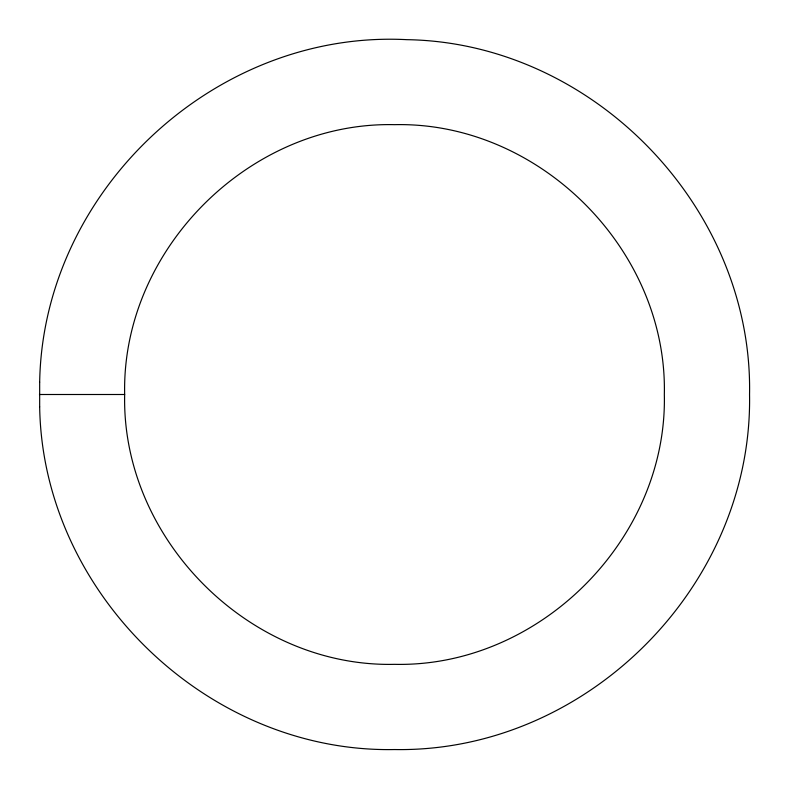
<?xml version="1.0" encoding="UTF-8"?>
<svg xmlns="http://www.w3.org/2000/svg" width="789" height="789" viewBox="0 0 789 789"><rect width="100%" height="100%" fill="white"/><g stroke="black" fill="none" stroke-linecap="round" stroke-linejoin="round"><path stroke-width="1.18" d="M39.667 406.887L39.667 382.113M124.662 394.5C121.407 249.768 249.768 121.407 394.5 124.662C539.232 121.407 667.593 249.768 664.338 394.5C667.593 539.232 539.232 667.593 394.5 664.338C249.768 667.593 121.407 539.232 124.662 394.5L39.45 394.5M39.667 382.123C43.02 190.474 215.486 29.647 406.887 39.667C593.338 42.645 753.081 208.059 749.55 394.5C752.874 586.138 586.138 752.874 394.5 749.55C208.059 753.081 42.636 593.328 39.667 406.877"/></g></svg>
